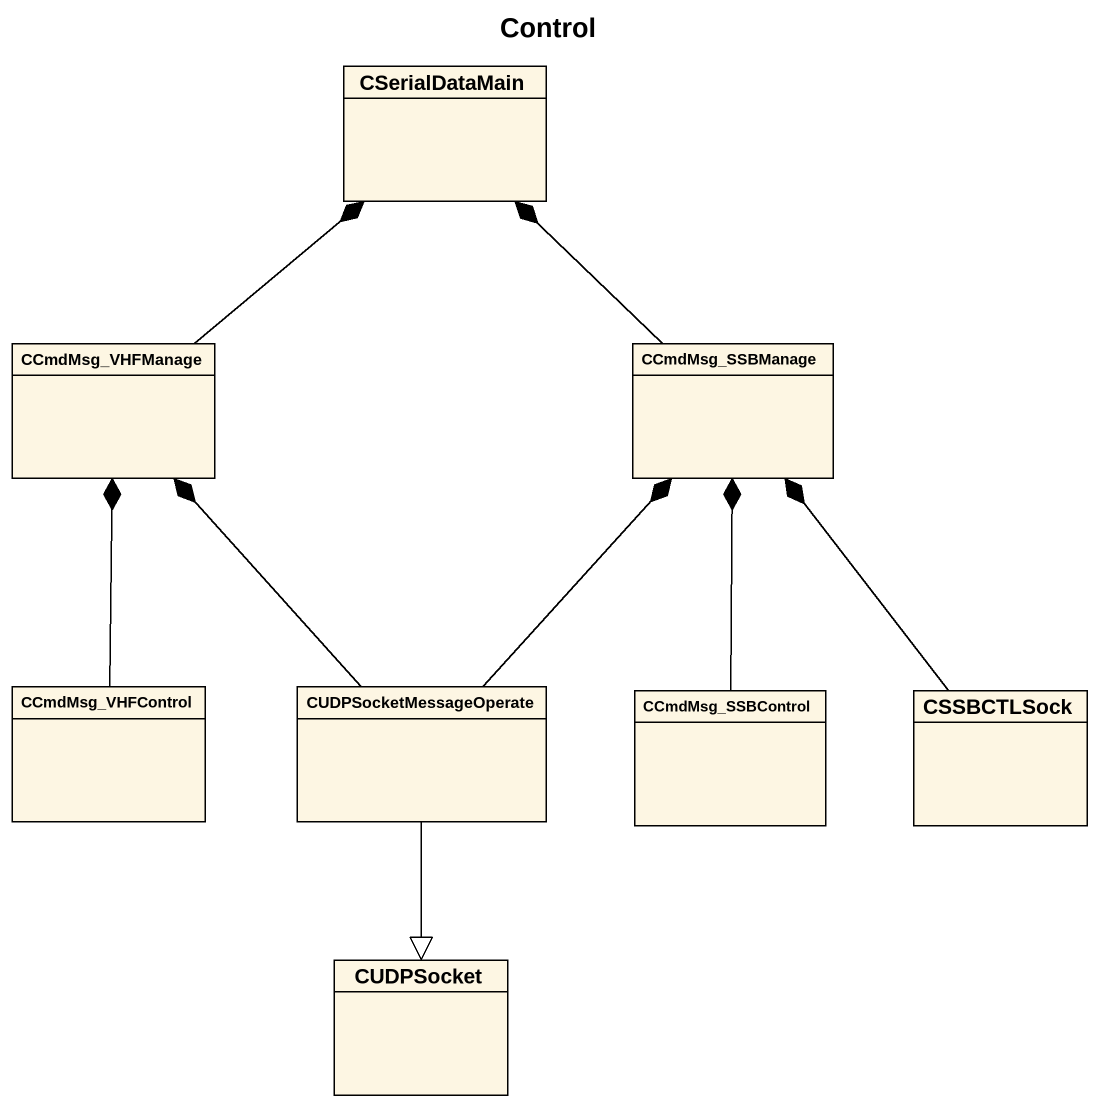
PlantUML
@startuml
title Control
hide circle
hide empty members
class CSerialDataMain
class CCmdMsg_VHFManage
class CCmdMsg_SSBManage
class CCmdMsg_VHFControl
class CUDPSocketMessageOperate
class CCmdMsg_SSBControl
class CSSBCTLSock
class CUDPSocket
CCmdMsg_VHFManage -up-* CSerialDataMain
CCmdMsg_SSBManage -up-* CSerialDataMain
CCmdMsg_VHFControl -up-* CCmdMsg_VHFManage
CUDPSocketMessageOperate -up-* CCmdMsg_VHFManage
CUDPSocketMessageOperate -up-* CCmdMsg_SSBManage
CUDPSocketMessageOperate --|> CUDPSocket
CCmdMsg_SSBControl -up-* CCmdMsg_SSBManage
CSSBCTLSock -up-* CCmdMsg_SSBManage
@enduml
